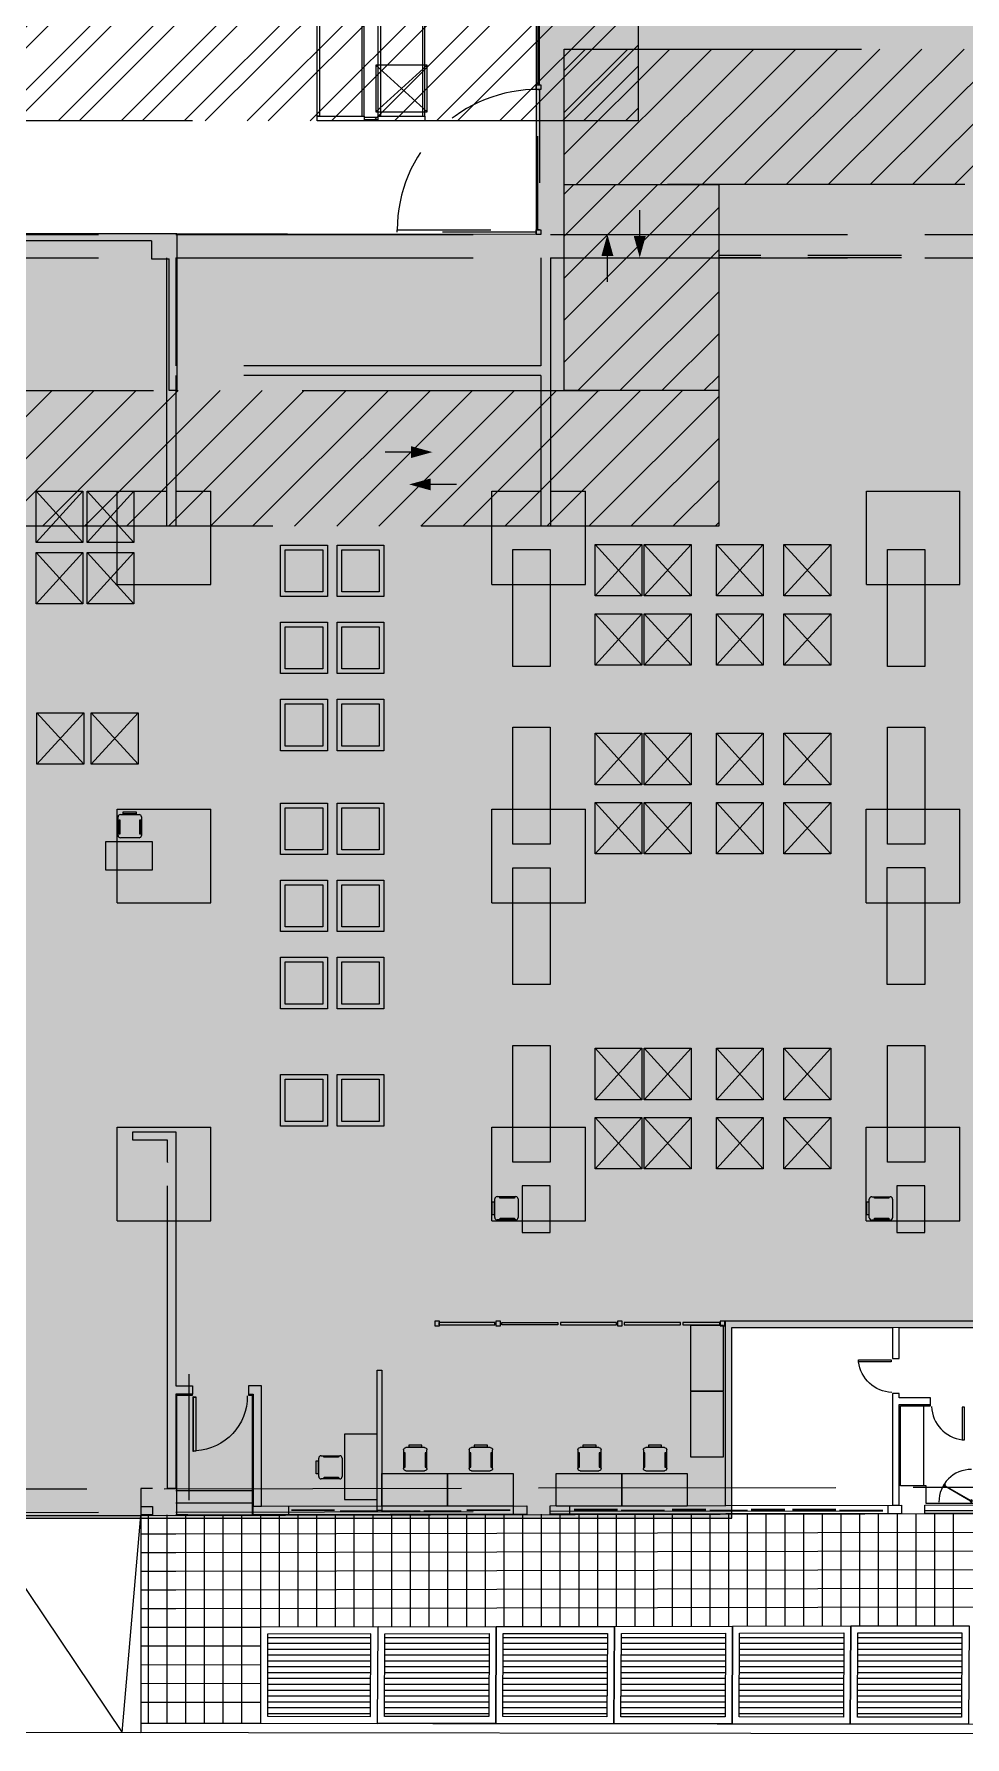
# Model space of a CAD drawing. Header units: millimetres. Extents: x 27 to 171, y 81 to 155.
# Drawn here: x 80.6 to 100.48, y 81.08 to 117.49 of the extents above; entities that cross this region are included whole.
import ezdxf

# ---------------------------------------------------------------- set-up
doc = ezdxf.new("R2010")
doc.units = ezdxf.units.MM
doc.linetypes.add('HIDDEN', pattern=[9.525, 6.35, -3.175])
doc.linetypes.add('IRI-OCASA-Layout R 9$0$HIDDEN', pattern=[0.375, 0.25, -0.125])
for name, color, linetype in [('IRI-OCASA-Layout R 9$0$OCA_Durlock', 252, 'Continuous'), ('IRI-OCASA-Layout R 9$0$OCA_EST-BASTIDOR', 252, 'Continuous'), ('IRI-OCASA-Layout R 9$0$OCA_EST-LARGUERO', 252, 'Continuous'), ('IRI-OCASA-Layout R 9$0$OCA_EST-UB', 252, 'Continuous'), ('IRI-OCASA-Layout R 9$0$OCA_Mobiliario', 252, 'Continuous'), ('IRI-OCASA-Layout R 9$0$OCA_Racks', 252, 'Continuous'), ('IRI-OCASA-Layout R 9$0$OCA_Rejas', 252, 'IRI-OCASA-Layout R 9$0$HIDDEN')]:
    doc.layers.add(name, color=color, linetype=linetype)
for name, color, linetype, lineweight in [('IRI-OCASA-Layout R 9$0$REVOQUES', 252, 'Continuous', 9), ('OCASA_TODAS_r08$0$CARP-BARRIDO', 252, 'Continuous', 15), ('OCASA_TODAS_r08$0$CARP-HOJA', 252, 'Continuous', 20), ('OCASA_TODAS_r08$0$CARPINTERIA', 252, 'Continuous', 15), ('OCASA_TODAS_r08$0$CGC VIGAS', 252, 'HIDDEN', 15), ('OCASA_TODAS_r08$0$Estructura', 252, 'Continuous', 20), ('OCASA_TODAS_r08$0$MURO BLOQUE CEMENTO 18', 252, 'Continuous', 20), ('OCASA_TODAS_r08$0$MURO CEMENTO DE 12', 252, 'Continuous', 20), ('OCASA_TODAS_r08$0$REVESTIMIENTOS', 252, 'Continuous', 20), ('OCASA_TODAS_r08$0$REVOQUES', 251, 'Continuous', 15), ('OCASA_TODAS_r08$0$VENTANAS', 251, 'Continuous', 15), ('OCASA_TODAS_r08$0$VEREDA', 251, 'Continuous', 15)]:
    doc.layers.add(name, color=color, linetype=linetype, lineweight=lineweight)
doc.layers.get('IRI-OCASA-Layout R 9$0$OCA_Racks').off()
doc.layers.get('OCASA_TODAS_r08$0$CARPINTERIA').off()
doc.layers.get('OCASA_TODAS_r08$0$Estructura').off()
doc.layers.get('OCASA_TODAS_r08$0$VENTANAS').off()

# ---------------------------------------------------------------- blocks, each defined once
blk = doc.blocks.new('OCASA_TODAS_r08$0$Estructura PB para Arquitectura')
at = {"layer": 'OCASA_TODAS_r08$0$CGC VIGAS', "lineweight": 9}
for p, q in [((1140.508264, 398.351474, -0.000029), (1148.008264, 398.351474, -0.000029)), ((1148.508264, 398.351474, -0.000029), (1156.008264, 398.351474, -0.000029)), ((1156.508264, 398.351474, -0.000029), (1164.008264, 398.351474, -0.000029)), ((1164.508264, 398.351474, -0.000029), (1172.008264, 398.351474, -0.000029)), ((1140.508264, 397.851474, -0.000029), (1148.008264, 397.851474, -0.000029)), ((1148.308264, 397.851474, -0.000029), (1148.308235, 392.863474, -0.000029)), ((1148.508264, 397.851474, -0.000029), (1148.508251, 395.537901, -0.000029)), ((1148.508264, 397.851474, -0.000029), (1156.008264, 397.851474, -0.000029)), ((1156.308264, 397.851474, -0.000029), (1156.308251, 395.537901, -0.000029)), ((1156.508264, 397.851474, -0.000029), (1156.508235, 392.863474, -0.000029)), ((1156.508264, 397.851474, -0.000029), (1164.008264, 397.851474, -0.000029)), ((1164.508264, 397.851474, -0.000029), (1172.008268, 397.851474, -0.000029)), ((1156.308251, 395.537901, -0.000029), (1148.508251, 395.537901, -0.000029)), ((1148.508249, 395.337901, -0.000029), (1148.508235, 392.863474, -0.000029)), ((1156.308249, 395.337901, -0.000029), (1148.508249, 395.337901, -0.000029)), ((1156.308249, 395.337901, -0.000029), (1156.308235, 392.863474, -0.000029)), ((1147.258231, 392.862974, -0.000029), (1148.308235, 392.862974, -0.000029)), ((1147.258231, 390.862974, -0.000029), (1147.258231, 392.862974, -0.000029)), ((1148.308235, 392.862474, -0.000029), (1148.308231, 392.112974, -0.000029)), ((1148.508235, 392.862474, -0.000029), (1148.508231, 392.112974, -0.000029)), ((1148.508235, 392.862974, -0.000029), (1149.258231, 392.862974, -0.000029)), ((1155.258231, 392.862974, -0.000029), (1156.308235, 392.862974, -0.000029)), ((1155.258231, 390.862974, -0.000029), (1155.258231, 392.862974, -0.000029)), ((1156.308235, 392.862474, -0.000029), (1156.308231, 392.112974, -0.000029)), ((1156.508235, 392.862474, -0.000029), (1156.508231, 392.112974, -0.000029)), ((1156.508235, 392.862974, -0.000029), (1157.258231, 392.862974, -0.000029)), ((1163.258231, 392.862974, -0.000029), (1165.258231, 392.862974, -0.000029)), ((1163.258231, 390.862974, -0.000029), (1163.258231, 392.862974, -0.000029)), ((1147.258194, 386.062974, -0.000029), (1149.258194, 386.062974, -0.000029)), ((1147.258194, 384.062974, -0.000029), (1147.258194, 386.062974, -0.000029)), ((1155.258194, 386.062974, -0.000029), (1157.258194, 386.062974, -0.000029)), ((1155.258194, 384.062974, -0.000029), (1155.258194, 386.062974, -0.000029)), ((1163.258194, 386.062974, -0.000029), (1165.258194, 386.062974, -0.000029)), ((1163.258194, 384.062974, -0.000029), (1163.258194, 386.062974, -0.000029)), ((1147.258158, 379.262974, -0.000029), (1149.258158, 379.262974, -0.000029)), ((1147.258158, 377.262974, -0.000029), (1147.258158, 379.262974, -0.000029)), ((1155.258158, 379.262974, -0.000029), (1157.258158, 379.262974, -0.000029)), ((1155.258158, 377.262974, -0.000029), (1155.258158, 379.262974, -0.000029)), ((1163.258158, 379.262974, -0.000029), (1165.258158, 379.262974, -0.000029)), ((1163.258158, 377.262974, -0.000029), (1163.258158, 379.262974, -0.000029)), ((1140.258832, 371.519736, -0.000029), (1148.008332, 371.534622, -0.000029)), ((1148.258092, 371.535101, -0.000029), (1156.008853, 371.54999, -0.000029)), ((1156.258613, 371.55047, -0.000029), (1164.009114, 371.565358, -0.000029)), ((1164.258913, 371.565837, -0.000029), (1172.008748, 371.580724, -0.000029)), ((1140.509072, 371.020215, -0.000029), (1148.258572, 371.035101, -0.000029)), ((1148.508332, 371.035581, -0.000029), (1156.259093, 371.05047, -0.000029)), ((1156.508853, 371.050949, -0.000029), (1164.259393, 371.065837, -0.000029)), ((1164.509114, 371.066317, -0.000029), (1172.258989, 371.081204, -0.000029))]:
    blk.add_line(p, q, dxfattribs=at)
for points in [[(1147.258231, 390.862974), (1149.258231, 390.862974), (1149.258231, 392.862974)], [(1155.258231, 390.862974), (1157.258231, 390.862974), (1157.258231, 392.862974)], [(1163.258231, 390.862974), (1165.258231, 390.862974), (1165.258231, 392.862974)], [(1147.258194, 384.062974), (1149.258194, 384.062974), (1149.258194, 386.062974)], [(1155.258194, 384.062974), (1157.258194, 384.062974), (1157.258194, 386.062974)], [(1163.258194, 384.062974), (1165.258194, 384.062974), (1165.258194, 386.062974)], [(1147.258158, 377.262974), (1149.258158, 377.262974), (1149.258158, 379.262974)], [(1155.258158, 377.262974), (1157.258158, 377.262974), (1157.258158, 379.262974)], [(1163.258158, 377.262974), (1165.258158, 377.262974), (1165.258158, 379.262974)]]:
    blk.add_lwpolyline(points, dxfattribs=at)
blk = doc.blocks.new('OCASA_TODAS_r08$0$V16 19_06_2014')
at = {"color": 4}
for points in [[(2797.489135, 1170.224643), (2797.489135, 1170.234643), (2797.554125, 1170.234643), (2797.554135, 1170.194643), (2797.489135, 1170.194643), (2797.489135, 1170.204643)], [(2804.289155, 1170.224643), (2804.289155, 1170.234643), (2804.224165, 1170.234643), (2804.224155, 1170.194643), (2804.289155, 1170.194643), (2804.289155, 1170.204643)]]:
    blk.add_lwpolyline(points, dxfattribs=at)
at = {"color": 251}
for points in [[(2797.554125, 1170.234643), (2804.224165, 1170.234643)], [(2797.554135, 1170.194643), (2804.224155, 1170.194643)]]:
    blk.add_lwpolyline(points, dxfattribs=at)
at = {"color": 4}
for points in [[(2797.594125, 1170.234643), (2797.554125, 1170.234643), (2797.554125, 1170.214643), (2797.594125, 1170.214643)], [(2798.556635, 1170.234643), (2798.516635, 1170.234643), (2798.516635, 1170.214643), (2798.556635, 1170.214643)], [(2798.596635, 1170.214643), (2798.556635, 1170.214643), (2798.556635, 1170.194643), (2798.596635, 1170.194643)], [(2799.564135, 1170.214643), (2799.524135, 1170.214643), (2799.524135, 1170.194643), (2799.564135, 1170.194643)], [(2799.684125, 1170.234643), (2799.644125, 1170.234643), (2799.644125, 1170.214643), (2799.684125, 1170.214643)], [(2800.447435, 1170.234643), (2800.407435, 1170.234643), (2800.407435, 1170.214643), (2800.447435, 1170.214643)], [(2800.487435, 1170.214643), (2800.447435, 1170.214643), (2800.447435, 1170.194643), (2800.487435, 1170.194643)], [(2801.334029, 1170.214643), (2801.294029, 1170.214643), (2801.294029, 1170.194643), (2801.334029, 1170.194643)], [(2801.374029, 1170.234643), (2801.334029, 1170.234643), (2801.334029, 1170.214643), (2801.374029, 1170.214643)], [(2802.134135, 1170.234643), (2802.094135, 1170.234643), (2802.094135, 1170.214643), (2802.134135, 1170.214643)], [(2802.254135, 1170.234643), (2802.214135, 1170.234643), (2802.214135, 1170.214643), (2802.254135, 1170.214643)], [(2803.221645, 1170.234643), (2803.181645, 1170.234643), (2803.181645, 1170.214643), (2803.221645, 1170.214643)], [(2803.261645, 1170.214643), (2803.221645, 1170.214643), (2803.221645, 1170.194643), (2803.261645, 1170.194643)], [(2804.224155, 1170.214643), (2804.184155, 1170.214643), (2804.184155, 1170.194643), (2804.224155, 1170.194643)]]:
    blk.add_lwpolyline(points, close=True, dxfattribs=at)
at = {"layer": 'OCASA_TODAS_r08$0$CARP-HOJA'}
for p, q in [((2797.594125, 1170.229643), (2798.516635, 1170.229643)), ((2797.594125, 1170.219643), (2798.516635, 1170.219643)), ((2798.596635, 1170.209643), (2799.524135, 1170.209643)), ((2798.596635, 1170.199643), (2799.524135, 1170.199643)), ((2799.684125, 1170.229643), (2800.407435, 1170.229643)), ((2799.684125, 1170.219643), (2800.407435, 1170.219643)), ((2800.487435, 1170.209643), (2801.294029, 1170.209643)), ((2800.487435, 1170.199643), (2801.294029, 1170.199643)), ((2801.374029, 1170.229643), (2802.094135, 1170.229643)), ((2801.374029, 1170.219643), (2802.094135, 1170.219643)), ((2802.254135, 1170.229643), (2803.181645, 1170.229643)), ((2802.254135, 1170.219643), (2803.181645, 1170.219643)), ((2803.261645, 1170.209643), (2804.184155, 1170.209643)), ((2803.261645, 1170.199643), (2804.184155, 1170.199643))]:
    blk.add_line(p, q, dxfattribs=at)
blk = doc.blocks.new('OCASA_TODAS_r08$0$V17 19_06_2014')
at = {"color": 4}
for points in [[(2804.771204, 1170.094485), (2804.771204, 1170.114485), (2804.746558, 1170.114485), (2804.746558, 1170.114485)], [(2805.773704, 1170.094485), (2805.773704, 1170.114485), (2805.813704, 1170.114485), (2805.813704, 1170.094485)], [(2805.813704, 1170.094485), (2805.813704, 1170.074485), (2805.773704, 1170.074485), (2805.773704, 1170.094485)], [(2808.519411, 1170.094485), (2808.519411, 1170.114485), (2808.479411, 1170.114485), (2808.479411, 1170.094485)], [(2808.479411, 1170.094485), (2808.479411, 1170.074485), (2808.519411, 1170.074485), (2808.519411, 1170.094485)], [(2809.521911, 1170.094485), (2809.521911, 1170.114485), (2809.546558, 1170.114485), (2809.546558, 1170.114485)]]:
    blk.add_lwpolyline(points, dxfattribs=at)
at = {"color": 251}
for points in [[(2804.771204, 1170.114485), (2809.521911, 1170.114485)], [(2804.771204, 1170.074485), (2809.521911, 1170.074485)]]:
    blk.add_lwpolyline(points, dxfattribs=at)
at = {"color": 4}
for points in [[(2804.811204, 1170.114485), (2804.771204, 1170.114485), (2804.771204, 1170.094485), (2804.811204, 1170.094485)], [(2805.733704, 1170.094485), (2805.773704, 1170.094485), (2805.773704, 1170.114485), (2805.733704, 1170.114485)], [(2805.813704, 1170.074485), (2805.853704, 1170.074485), (2805.853704, 1170.094485), (2805.813704, 1170.094485)], [(2807.558224, 1170.094485), (2807.598224, 1170.094485), (2807.598224, 1170.074485), (2807.558224, 1170.074485)], [(2808.439411, 1170.094485), (2808.479411, 1170.094485), (2808.479411, 1170.074485), (2808.439411, 1170.074485)], [(2808.519411, 1170.114485), (2808.559411, 1170.114485), (2808.559411, 1170.094485), (2808.519411, 1170.094485)], [(2809.481911, 1170.114485), (2809.521911, 1170.114485), (2809.521911, 1170.094485), (2809.481911, 1170.094485)]]:
    blk.add_lwpolyline(points, close=True, dxfattribs=at)
at = {"layer": 'OCASA_TODAS_r08$0$CARP-HOJA'}
for p, q in [((2804.811204, 1170.109485), (2805.733714, 1170.109485)), ((2804.811204, 1170.099485), (2805.733714, 1170.099485)), ((2805.853704, 1170.089485), (2806.654891, 1170.089485)), ((2805.853704, 1170.079485), (2806.654891, 1170.079485)), ((2806.734891, 1170.089485), (2807.558224, 1170.089485)), ((2806.734891, 1170.079485), (2807.558224, 1170.079485)), ((2807.638224, 1170.089485), (2808.439411, 1170.089485)), ((2807.638224, 1170.079485), (2808.439411, 1170.079485)), ((2808.559411, 1170.109485), (2809.481921, 1170.109485)), ((2808.559411, 1170.099485), (2809.481921, 1170.099485))]:
    blk.add_line(p, q, dxfattribs=at)
blk = doc.blocks.new('OCASA_TODAS_r08$0$SE 20')
at = {"layer": 'OCASA_TODAS_r08$0$CARP-BARRIDO', "lineweight": -3}
blk.add_arc((-32.41539, -19.636195), 1.16501, 179.476971, 266.48031, dxfattribs=at)
at = {"layer": 'OCASA_TODAS_r08$0$CARP-HOJA'}
for p, q in [((-32.486912, -20.799008), (-32.486912, -19.654008)), ((-32.486912, -19.654008), (-32.431912, -19.654008)), ((-32.485712, -19.812314), (-32.485712, -19.655208)), ((-32.485712, -19.655208), (-32.430712, -19.655208)), ((-32.431912, -19.654008), (-32.431912, -19.641508)), ((-32.430712, -19.641508), (-32.430712, -19.655208)), ((-32.428112, -19.797314), (-32.428112, -19.641508)), ((-32.426912, -20.811508), (-32.426912, -19.641508)), ((-32.485712, -20.797808), (-32.485712, -19.812314)), ((-32.428112, -20.811508), (-32.428112, -19.797314)), ((-32.431912, -20.799008), (-32.486912, -20.799008)), ((-32.430712, -20.797808), (-32.485712, -20.797808)), ((-32.431912, -20.799008), (-32.431912, -20.811508)), ((-32.430712, -20.797808), (-32.430712, -20.811508))]:
    blk.add_line(p, q, dxfattribs=at)
for centre, radius, start, end in [((-32.429412, -19.641508), 0.0025, 0, 180), ((-32.429412, -19.641508), 0.0013, 0, 180), ((-32.429412, -20.811508), 0.0025, 180, 0), ((-32.429412, -20.811508), 0.0013, 180, 0)]:
    blk.add_arc(centre, radius, start, end, dxfattribs=at)
blk = doc.blocks.new('OCASA_TODAS_r08$0$P10 70-035')
at = {"layer": 'OCASA_TODAS_r08$0$CARP-BARRIDO'}
blk.add_arc((0, 0.035), 0.7, 0, 90, dxfattribs=at)
at = {"layer": 'OCASA_TODAS_r08$0$CARP-HOJA'}
for p, q in [((0.344191, 0.604157), (0.029191, 0.058561)), ((0.35112, 0.600157), (0.03612, 0.054561))]:
    blk.add_line(p, q, dxfattribs=at)
for points in [[(0.35, 0.641218), (0.3325, 0.610907), (0.362811, 0.593407), (0.380311, 0.623718)], [(0.0175, 0.065311), (0, 0.035), (0.030311, 0.0175), (0.047811, 0.047811)]]:
    blk.add_lwpolyline(points, close=True, dxfattribs=at)
blk = doc.blocks.new('OCASA_TODAS_r08$0$P14 17')
at = {"layer": 'OCASA_TODAS_r08$0$CARP-BARRIDO'}
blk.add_arc((-19.113856, -23.463412, -0.000123), 0.74716, 182.383766, 263.015925, dxfattribs=at)
at = {"layer": 'OCASA_TODAS_r08$0$CARP-HOJA', "extrusion": (1.67932e-05, 6.2673e-05, 1), "elevation": -0.001803}
blk.add_lwpolyline([(-19.204706, -23.509385), (-19.204706, -24.205028), (-19.1602, -24.205028), (-19.1602, -23.509385)], close=True, dxfattribs=at)
blk = doc.blocks.new('OCASA_TODAS_r08$0$P14 14')
at = {"layer": 'OCASA_TODAS_r08$0$CARP-BARRIDO'}
blk.add_arc((-21.113856, -23.463412, -0.000123), 0.74716, 182.383766, 263.015925, dxfattribs=at)
at = {"layer": 'OCASA_TODAS_r08$0$CARP-HOJA', "extrusion": (1.67932e-05, 6.2673e-05, 1), "elevation": -0.001837}
blk.add_lwpolyline([(-21.204706, -23.509385), (-21.204706, -24.205028), (-21.1602, -24.205028), (-21.1602, -23.509385)], close=True, dxfattribs=at)
blk = doc.blocks.new('IRI-OCASA-Layout R 9$0$OCA_Est-Modulo')
at = {"layer": 'IRI-OCASA-Layout R 9$0$OCA_EST-BASTIDOR'}
for points in [[(-42.829308, -169.940653), (-42.829308, -170.040653), (-43.829308, -170.040653), (-43.829308, -169.940653)], [(-41.529308, -169.940653), (-41.529308, -170.040653), (-42.529308, -170.040653), (-42.529308, -169.940653)], [(-42.829308, -172.340653), (-42.829308, -172.440653), (-43.829308, -172.440653), (-43.829308, -172.340653)], [(-41.529308, -172.340653), (-41.529308, -172.440653), (-42.529308, -172.440653), (-42.529308, -172.340653)]]:
    blk.add_lwpolyline(points, close=True, dxfattribs=at)
at = {"layer": 'IRI-OCASA-Layout R 9$0$OCA_EST-LARGUERO'}
for points in [[(-43.779308, -170.040653), (-43.779308, -172.340653), (-43.829308, -172.340653), (-43.829308, -170.040653)], [(-42.879308, -170.040653), (-42.879308, -172.340653), (-42.829308, -172.340653), (-42.829308, -170.040653)], [(-42.479308, -170.040653), (-42.479308, -172.340653), (-42.529308, -172.340653), (-42.529308, -170.040653)], [(-41.579308, -170.040653), (-41.579308, -172.340653), (-41.529308, -172.340653), (-41.529308, -170.040653)]]:
    blk.add_lwpolyline(points, close=True, dxfattribs=at)
at = {"layer": 'IRI-OCASA-Layout R 9$0$OCA_EST-UB'}
for points in [[(-42.529308, -170.010653), (-42.529308, -169.970653), (-42.829308, -169.970653), (-42.829308, -170.010653)], [(-42.529308, -172.410653), (-42.529308, -172.370653), (-42.829308, -172.370653), (-42.829308, -172.410653)]]:
    blk.add_lwpolyline(points, close=True, dxfattribs=at)
blk = doc.blocks.new('IRI-OCASA-Layout R 9$0$OCA_SILLA')
at = {"linetype": 'Continuous'}
for p, q in [((0.0549, 0.05), (0.0549, 0.4483)), ((0.1049, 0.4983), (0.5023, 0.4983)), ((0.5523, 0.4483), (0.5523, 0.05)), ((0.5023, 0), (0.1049, 0))]:
    blk.add_line(p, q, dxfattribs=at)
for points in [[(0, 0.1087), (0, 0.3889), (0.0427, 0.3889), (0.0427, 0.1087)], [(0.1654, 0.4663), (0.1654, 0.4876), (0.4749, 0.4876), (0.4749, 0.4663)], [(0.1681, 0.0207), (0.1681, 0.0394), (0.4749, 0.0394), (0.4749, 0.0207)]]:
    blk.add_lwpolyline(points, close=True, dxfattribs=at)
for centre, start, end in [((0.1049, 0.4483), 90, 180), ((0.5023, 0.4483), 0, 90), ((0.1049, 0.05), 180, 270), ((0.5023, 0.05), 270, 0)]:
    blk.add_arc(centre, 0.05, start, end, dxfattribs=at)
blk = doc.blocks.new('IRI-OCASA-Layout R 9$0$OCA_ESCRITORIO')
blk.add_lwpolyline([(0, 1.406141), (0, 0.706141), (1.4, 0.706141), (1.4, 1.406141)], close=True)
at = {"rotation": 90}
blk.add_blockref('IRI-OCASA-Layout R 9$0$OCA_SILLA', (0.961163, 0.100303), dxfattribs=at)
blk = doc.blocks.new('IRI-OCASA-Layout R 9$0$OCA_mesa de trabajo')
at = {"color": 253}
blk.add_lwpolyline([(0, 2.5), (0.8, 2.5), (0.8, 0), (0, 0)], close=True, dxfattribs=at)
blk = doc.blocks.new('IRI-OCASA-Layout R 9$0$OCA_PALLET')
for p, q in [((414.447193, 97.067423), (415.447193, 95.967423)), ((415.447193, 97.067423), (414.447193, 95.967423))]:
    blk.add_line(p, q)
blk.add_lwpolyline([(414.447193, 97.067423), (415.447193, 97.067423), (415.447193, 95.967423), (414.447193, 95.967423)], close=True)
blk = doc.blocks.new('IRI-OCASA-Layout R 9$0$OCA_mesa 1x0.60')
at = {"color": 253}
blk.add_lwpolyline([(0, 1), (-0.6, 1), (-0.6, 0), (0, 0)], close=True, dxfattribs=at)
blk.add_blockref('IRI-OCASA-Layout R 9$0$OCA_SILLA', (-1.240741, 0.266987), dxfattribs=at)

msp = doc.modelspace()

# ---------------------------------------------------------------- hatches: boundary and pattern name
at = {"linetype": 'HIDDEN'}
h = msp.add_hatch(dxfattribs=at)
h.set_pattern_fill('ANSI32', color=251, scale=0.1)
h.set_pattern_definition([(45, (42.3748, 6.8549), (-0.673519, 0.673519), []), (45, (42.8238, 6.8549), (-0.673519, 0.673519), [])])
h.paths.add_polyline_path([(69.21, 151.451), (93.144, 151.451), (93.144, 118.085), (69.21, 118.085)])
h.paths.add_polyline_path([(43.944, 118.085), (93.502, 118.085), (93.502, 115.635), (43.944, 115.635)])
at = {"true_color": 0xff38ff}
h = msp.add_hatch(color=6, dxfattribs=at)
h.dxf.hatch_style = 1
h.paths.add_polyline_path([(46.295, 110.374), (46.295, 105.651), (43.744, 105.651), (43.644, 105.651), (43.733, 91.445), (44.887, 91.445), (44.887, 91.445), (44.898, 85.754), (95.501, 85.754), (95.501, 89.832), (102.71, 89.844), (102.71, 109.013), (147.022, 109.013), (147.022, 117.935), (91.324, 117.935), (91.324, 113.202), (75.374, 113.225), (75.374, 110.006), (67.244, 110.006), (67.244, 113.205), (61.671, 113.205), (61.671, 111.453), (59.644, 111.453), (59.644, 110.374)])
at = {"linetype": 'HIDDEN'}
h = msp.add_hatch(dxfattribs=at)
h.set_pattern_fill('LINE', color=251, scale=0.2, angle=45)
h.set_pattern_definition([(45, (83.4085, -9.4437), (-0.4490128, 0.4490128), [])])
h.paths.add_polyline_path([(91.921, 117.168), (138.576, 117.168), (138.576, 114.268), (91.921, 114.268)])
h = msp.add_hatch(dxfattribs=at)
h.set_pattern_fill('LINE', color=251, scale=0.2, angle=45)
h.set_pattern_definition([(45, (42.3748, -227.33944), (-0.4490128, 0.4490128), [])])
h.paths.add_polyline_path([(91.921, 114.268), (95.224, 114.268), (95.224, 109.866), (91.921, 109.866)])
h = msp.add_hatch(dxfattribs=at)
h.set_pattern_fill('LINE', color=251, scale=0.2, angle=45)
h.set_pattern_definition([(45, (42.3748, -16.7455), (-0.4490128, 0.4490128), [])])
h.paths.add_polyline_path([(48.224, 109.866), (95.224, 109.866), (95.224, 106.966), (48.224, 106.966)])
at = {"layer": 'OCASA_TODAS_r08$0$VEREDA'}
h = msp.add_hatch(dxfattribs=at)
h.set_pattern_fill('LINE', color=256)
h.set_pattern_definition([(0, (13.95129, 58.08296), (0, 0.125), [])])
h.paths.add_polyline_path([(85.58, 81.524), (87.783, 81.52), (87.792, 83.284), (85.58, 83.28)])
h.paths.add_polyline_path([(88.083, 81.52), (88.092, 83.285), (90.317, 83.289), (90.308, 81.517)])
h.paths.add_polyline_path([(90.608, 81.516), (90.617, 83.29), (92.842, 83.294), (92.833, 81.513)])
h.paths.add_polyline_path([(93.133, 81.513), (93.142, 83.295), (95.367, 83.299), (95.358, 81.51)])
h.paths.add_polyline_path([(95.658, 81.509), (95.667, 83.3), (97.892, 83.304), (97.883, 81.506)])
h.paths.add_polyline_path([(98.183, 81.505), (98.192, 83.305), (100.417, 83.309), (100.408, 81.502)])
h.paths.add_polyline_path([(100.708, 81.502), (100.717, 83.31), (102.942, 83.314), (102.933, 81.499)])
h.paths.add_polyline_path([(103.233, 81.498), (103.242, 83.315), (105.467, 83.319), (105.458, 81.495)])
h.paths.add_polyline_path([(105.758, 81.495), (105.767, 83.32), (107.992, 83.325), (107.983, 81.491)])
h.paths.add_polyline_path([(108.283, 81.491), (108.292, 83.326), (110.517, 83.333), (110.508, 81.488)])
h.paths.add_polyline_path([(110.808, 81.487), (110.818, 83.334), (113.043, 83.342), (113.033, 81.484)])
h.paths.add_polyline_path([(113.333, 81.484), (113.343, 83.343), (115.566, 83.35), (115.566, 81.486)])

# ---------------------------------------------------------------- linework, layer by layer
for p, q in [((83.909, 86.139, 0), (83.909, 88.835, 0)), ((83.978, 88.387), (83.878, 88.387)), ((83.878, 85.827), (83.644, 85.827))]:
    msp.add_line(p, q)
at = {"color": 251, "linetype": 'HIDDEN', "elevation": 0}
for points in [[(43.944, 118.085), (93.502, 118.085), (93.502, 115.635), (43.944, 115.635)], [(91.921, 117.168), (138.576, 117.168), (138.576, 114.268), (91.921, 114.268)], [(91.921, 114.268), (95.224, 114.268), (95.224, 109.866), (91.921, 109.866)], [(48.224, 109.866), (95.224, 109.866), (95.224, 106.966), (48.224, 106.966)]]:
    msp.add_lwpolyline(points, close=True, dxfattribs=at)
at = {"color": 251, "linetype": 'HIDDEN', "const_width": 0.03, "elevation": 0}
for points in [[(93.534, 113.169), (93.534, 113.724)], [(92.843, 112.189), (92.843, 112.745)], [(88.09, 108.55), (88.646, 108.55)], [(89.07, 107.859), (89.625, 107.859)]]:
    msp.add_lwpolyline(points, dxfattribs=at)
at = {"color": 251, "linetype": 'HIDDEN', "elevation": 0}
for points in [[(92.843, 113.205, 0, 0.25, 0), (92.843, 112.755, 0.25, 0.25, 0), (92.843, 112.745, 0.1, 0.1, 0), (92.843, 112.745, 0.1, 0.1, 0)], [(93.534, 112.708, 0, 0.25, 0), (93.534, 113.159, 0.25, 0.25, 0), (93.534, 113.169, 0.1, 0.1, 0), (93.534, 113.169, 0.1, 0.1, 0)], [(89.106, 108.55, 0, 0.25, 0), (88.656, 108.55, 0.25, 0.25, 0), (88.646, 108.55, 0.1, 0.1, 0), (88.646, 108.55, 0.1, 0.1, 0)], [(88.609, 107.859, 0, 0.25, 0), (89.06, 107.859, 0.25, 0.25, 0), (89.07, 107.859, 0.1, 0.1, 0), (89.07, 107.859, 0.1, 0.1, 0)]]:
    msp.add_lwpolyline(points, format="xyseb", dxfattribs=at)
at = {"layer": 'Defpoints', "color": 6}
msp.add_lwpolyline([(44.898, 85.754), (95.501, 85.754), (95.501, 89.832), (102.71, 89.844), (102.71, 109.013), (147.022, 109.013), (147.022, 117.935), (91.324, 117.935), (91.324, 113.202), (75.374, 113.225)], dxfattribs=at)
at = {"layer": 'IRI-OCASA-Layout R 9$0$OCA_Durlock', "color": 50, "elevation": 0.008}
msp.add_lwpolyline([(88.028, 85.922), (87.928, 85.922), (87.928, 88.922), (88.028, 88.922)], close=True, dxfattribs=at)
at = {"layer": 'IRI-OCASA-Layout R 9$0$OCA_Mobiliario'}
for p, q in [((80.64, 107.716, 0), (81.64, 106.616, 0)), ((81.64, 107.716, 0), (80.64, 106.616, 0)), ((81.727, 107.716, 0), (82.727, 106.616, 0)), ((82.727, 107.716, 0), (81.727, 106.616, 0)), ((80.64, 106.406, 0), (81.64, 105.306, 0)), ((81.64, 106.406, 0), (80.64, 105.306, 0)), ((81.727, 106.406, 0), (82.727, 105.306, 0)), ((82.727, 106.406, 0), (81.727, 105.306, 0)), ((92.579, 106.574, 0), (93.579, 105.474, 0)), ((93.579, 106.574, 0), (92.579, 105.474, 0)), ((93.629, 106.574, 0), (94.629, 105.474, 0)), ((94.629, 106.574, 0), (93.629, 105.474, 0)), ((95.173, 106.574, 0), (96.173, 105.474, 0)), ((96.173, 106.574, 0), (95.173, 105.474, 0)), ((96.614, 106.574, 0), (97.614, 105.474, 0)), ((97.614, 106.574, 0), (96.614, 105.474, 0)), ((92.579, 105.093, 0), (93.579, 103.993, 0)), ((93.579, 105.093, 0), (92.579, 103.993, 0)), ((93.629, 105.093, 0), (94.629, 103.993, 0)), ((94.629, 105.093, 0), (93.629, 103.993, 0)), ((95.173, 105.093, 0), (96.173, 103.993, 0)), ((96.173, 105.093, 0), (95.173, 103.993, 0)), ((96.614, 105.093, 0), (97.614, 103.993, 0)), ((97.614, 105.093, 0), (96.614, 103.993, 0)), ((80.658, 102.977, 0), (81.658, 101.877, 0)), ((81.658, 102.977, 0), (80.658, 101.877, 0)), ((81.818, 102.977, 0), (82.818, 101.877, 0)), ((82.818, 102.977, 0), (81.818, 101.877, 0)), ((92.579, 102.538, 0), (93.579, 101.438, 0)), ((93.579, 102.538, 0), (92.579, 101.438, 0)), ((93.629, 102.538, 0), (94.629, 101.438, 0)), ((94.629, 102.538, 0), (93.629, 101.438, 0)), ((95.173, 102.538, 0), (96.173, 101.438, 0)), ((96.173, 102.538, 0), (95.173, 101.438, 0)), ((96.614, 102.538, 0), (97.614, 101.438, 0)), ((97.614, 102.538, 0), (96.614, 101.438, 0)), ((92.579, 101.058, 0), (93.579, 99.958, 0)), ((93.579, 101.058, 0), (92.579, 99.958, 0)), ((93.629, 101.058, 0), (94.629, 99.958, 0)), ((94.629, 101.058, 0), (93.629, 99.958, 0)), ((95.173, 101.058, 0), (96.173, 99.958, 0)), ((96.173, 101.058, 0), (95.173, 99.958, 0)), ((96.614, 101.058, 0), (97.614, 99.958, 0)), ((97.614, 101.058, 0), (96.614, 99.958, 0)), ((92.579, 95.803, 0), (93.579, 94.703, 0)), ((93.579, 95.803, 0), (92.579, 94.703, 0)), ((93.629, 95.803, 0), (94.629, 94.703, 0)), ((94.629, 95.803, 0), (93.629, 94.703, 0)), ((95.173, 95.803, 0), (96.173, 94.703, 0)), ((96.173, 95.803, 0), (95.173, 94.703, 0)), ((96.614, 95.803, 0), (97.614, 94.703, 0)), ((97.614, 95.803, 0), (96.614, 94.703, 0)), ((92.579, 94.323, 0), (93.579, 93.223, 0)), ((93.579, 94.323, 0), (92.579, 93.223, 0)), ((93.629, 94.323, 0), (94.629, 93.223, 0)), ((94.629, 94.323, 0), (93.629, 93.223, 0)), ((95.173, 94.323, 0), (96.173, 93.223, 0)), ((96.173, 94.323, 0), (95.173, 93.223, 0)), ((96.614, 94.323, 0), (97.614, 93.223, 0)), ((97.614, 94.323, 0), (96.614, 93.223, 0))]:
    msp.add_line(p, q, dxfattribs=at)
at = {"layer": 'IRI-OCASA-Layout R 9$0$OCA_Mobiliario', "elevation": 0}
for points in [[(80.64, 107.716), (81.64, 107.716), (81.64, 106.616), (80.64, 106.616)], [(81.727, 107.716), (82.727, 107.716), (82.727, 106.616), (81.727, 106.616)], [(80.64, 106.406), (81.64, 106.406), (81.64, 105.306), (80.64, 105.306)], [(81.727, 106.406), (82.727, 106.406), (82.727, 105.306), (81.727, 105.306)], [(85.862, 106.561), (86.862, 106.561), (86.862, 105.461), (85.862, 105.461)], [(85.962, 106.461), (86.762, 106.461), (86.762, 105.561), (85.962, 105.561)], [(87.068, 106.561), (88.068, 106.561), (88.068, 105.461), (87.068, 105.461)], [(87.168, 106.461), (87.968, 106.461), (87.968, 105.561), (87.168, 105.561)], [(92.579, 106.574), (93.579, 106.574), (93.579, 105.474), (92.579, 105.474)], [(93.629, 106.574), (94.629, 106.574), (94.629, 105.474), (93.629, 105.474)], [(95.173, 106.574), (96.173, 106.574), (96.173, 105.474), (95.173, 105.474)], [(96.614, 106.574), (97.614, 106.574), (97.614, 105.474), (96.614, 105.474)], [(85.862, 104.914), (86.862, 104.914), (86.862, 103.814), (85.862, 103.814)], [(87.068, 104.914), (88.068, 104.914), (88.068, 103.814), (87.068, 103.814)], [(92.579, 105.093), (93.579, 105.093), (93.579, 103.993), (92.579, 103.993)], [(93.629, 105.093), (94.629, 105.093), (94.629, 103.993), (93.629, 103.993)], [(95.173, 105.093), (96.173, 105.093), (96.173, 103.993), (95.173, 103.993)], [(96.614, 105.093), (97.614, 105.093), (97.614, 103.993), (96.614, 103.993)], [(85.962, 104.814), (86.762, 104.814), (86.762, 103.914), (85.962, 103.914)], [(87.168, 104.814), (87.968, 104.814), (87.968, 103.914), (87.168, 103.914)], [(85.862, 103.266), (86.862, 103.266), (86.862, 102.166), (85.862, 102.166)], [(85.962, 103.166), (86.762, 103.166), (86.762, 102.266), (85.962, 102.266)], [(87.068, 103.266), (88.068, 103.266), (88.068, 102.166), (87.068, 102.166)], [(87.168, 103.166), (87.968, 103.166), (87.968, 102.266), (87.168, 102.266)], [(80.658, 102.977), (81.658, 102.977), (81.658, 101.877), (80.658, 101.877)], [(81.818, 102.977), (82.818, 102.977), (82.818, 101.877), (81.818, 101.877)], [(92.579, 102.538), (93.579, 102.538), (93.579, 101.438), (92.579, 101.438)], [(93.629, 102.538), (94.629, 102.538), (94.629, 101.438), (93.629, 101.438)], [(95.173, 102.538), (96.173, 102.538), (96.173, 101.438), (95.173, 101.438)], [(96.614, 102.538), (97.614, 102.538), (97.614, 101.438), (96.614, 101.438)], [(85.862, 101.045), (86.862, 101.045), (86.862, 99.945), (85.862, 99.945)], [(85.962, 100.945), (86.762, 100.945), (86.762, 100.045), (85.962, 100.045)], [(87.068, 101.045), (88.068, 101.045), (88.068, 99.945), (87.068, 99.945)], [(87.168, 100.945), (87.968, 100.945), (87.968, 100.045), (87.168, 100.045)], [(92.579, 101.058), (93.579, 101.058), (93.579, 99.958), (92.579, 99.958)], [(93.629, 101.058), (94.629, 101.058), (94.629, 99.958), (93.629, 99.958)], [(95.173, 101.058), (96.173, 101.058), (96.173, 99.958), (95.173, 99.958)], [(96.614, 101.058), (97.614, 101.058), (97.614, 99.958), (96.614, 99.958)], [(85.862, 99.397), (86.862, 99.397), (86.862, 98.297), (85.862, 98.297)], [(87.068, 99.397), (88.068, 99.397), (88.068, 98.297), (87.068, 98.297)], [(85.962, 99.297), (86.762, 99.297), (86.762, 98.397), (85.962, 98.397)], [(87.168, 99.297), (87.968, 99.297), (87.968, 98.397), (87.168, 98.397)], [(85.862, 97.75), (86.862, 97.75), (86.862, 96.65), (85.862, 96.65)], [(85.962, 97.65), (86.762, 97.65), (86.762, 96.75), (85.962, 96.75)], [(87.068, 97.75), (88.068, 97.75), (88.068, 96.65), (87.068, 96.65)], [(87.168, 97.65), (87.968, 97.65), (87.968, 96.75), (87.168, 96.75)], [(92.579, 95.803), (93.579, 95.803), (93.579, 94.703), (92.579, 94.703)], [(93.629, 95.803), (94.629, 95.803), (94.629, 94.703), (93.629, 94.703)], [(95.173, 95.803), (96.173, 95.803), (96.173, 94.703), (95.173, 94.703)], [(96.614, 95.803), (97.614, 95.803), (97.614, 94.703), (96.614, 94.703)], [(85.862, 95.241), (86.862, 95.241), (86.862, 94.141), (85.862, 94.141)], [(85.962, 95.141), (86.762, 95.141), (86.762, 94.241), (85.962, 94.241)], [(87.068, 95.241), (88.068, 95.241), (88.068, 94.141), (87.068, 94.141)], [(87.168, 95.141), (87.968, 95.141), (87.968, 94.241), (87.168, 94.241)], [(92.579, 94.323), (93.579, 94.323), (93.579, 93.223), (92.579, 93.223)], [(93.629, 94.323), (94.629, 94.323), (94.629, 93.223), (93.629, 93.223)], [(95.173, 94.323), (96.173, 94.323), (96.173, 93.223), (95.173, 93.223)], [(96.614, 94.323), (97.614, 94.323), (97.614, 93.223), (96.614, 93.223)]]:
    msp.add_lwpolyline(points, close=True, dxfattribs=at)
at = {"layer": 'IRI-OCASA-Layout R 9$0$OCA_Mobiliario'}
for points in [[(94.62, 88.478), (95.32, 88.478), (95.32, 89.878), (94.62, 89.878)], [(94.62, 87.069), (95.32, 87.069), (95.32, 88.469), (94.62, 88.469)]]:
    msp.add_lwpolyline(points, close=True, dxfattribs=at)
at = {"layer": 'IRI-OCASA-Layout R 9$0$OCA_Rejas', "ltscale": 8}
msp.add_line((95.224, 112.755, 0), (95.224, 112.705, 0), dxfattribs=at)
at = {"layer": 'IRI-OCASA-Layout R 9$0$OCA_Rejas', "ltscale": 8, "elevation": 0}
for points in [[(91.394, 117.84), (91.354, 117.84), (91.354, 116.405), (91.394, 116.405)], [(91.394, 113.305), (91.354, 113.305), (91.354, 116.305), (91.394, 116.305)], [(91.324, 113.255), (88.354, 113.255), (88.354, 113.305), (91.324, 113.305)]]:
    msp.add_lwpolyline(points, close=True, dxfattribs=at)
at = {"layer": 'IRI-OCASA-Layout R 9$0$OCA_Rejas', "elevation": 0}
for points in [[(91.424, 116.305), (91.324, 116.305), (91.324, 116.405), (91.424, 116.405)], [(91.424, 113.205), (91.324, 113.205), (91.324, 113.305), (91.424, 113.305)]]:
    msp.add_lwpolyline(points, close=True, dxfattribs=at)
at = {"layer": 'IRI-OCASA-Layout R 9$0$OCA_Rejas', "ltscale": 8, "elevation": 0}
for points in [[(99.124, 112.755), (95.224, 112.755)], [(99.124, 112.705), (95.224, 112.705)]]:
    msp.add_lwpolyline(points, dxfattribs=at)
at = {"layer": 'IRI-OCASA-Layout R 9$0$OCA_Rejas'}
for points in [[(89.159, 89.867), (89.259, 89.867), (89.259, 89.967), (89.159, 89.967)], [(90.461, 89.867), (90.561, 89.867), (90.561, 89.967), (90.461, 89.967)], [(93.061, 89.867), (93.161, 89.867), (93.161, 89.967), (93.061, 89.967)], [(95.253, 89.867), (95.353, 89.867), (95.353, 89.967), (95.253, 89.967)]]:
    msp.add_lwpolyline(points, close=True, dxfattribs=at)
at = {"layer": 'IRI-OCASA-Layout R 9$0$OCA_Rejas', "ltscale": 8}
for points in [[(89.24, 89.892), (90.44, 89.892), (90.44, 89.942), (89.24, 89.942)], [(91.786, 89.892), (90.586, 89.892), (90.586, 89.942), (91.786, 89.942)], [(91.84, 89.892), (93.04, 89.892), (93.04, 89.942), (91.84, 89.942)], [(93.203, 89.892), (94.403, 89.892), (94.403, 89.942), (93.203, 89.942)], [(94.458, 89.892), (95.244, 89.892), (95.244, 89.942), (94.458, 89.942)]]:
    msp.add_lwpolyline(points, close=True, dxfattribs=at)
msp.add_arc((91.354, 113.305, 0), 3, 89.246, 180, dxfattribs=at)
at = {"layer": 'IRI-OCASA-Layout R 9$0$REVOQUES'}
for p, q in [((70.444, 113.225), (83.644, 113.225)), ((83.644, 113.225), (83.644, 109.866)), ((83.484, 109.866), (83.484, 112.685)), ((83.644, 109.866), (83.484, 109.866))]:
    msp.add_line(p, q, dxfattribs=at)
msp.add_lwpolyline([(83.104, 113.065), (75.644, 113.065)], dxfattribs=at)
at = {"layer": 'IRI-OCASA-Layout R 9$0$REVOQUES', "elevation": 0}
msp.add_lwpolyline([(83.104, 113.065), (83.104, 112.685), (83.484, 112.685)], dxfattribs=at)
at = {"layer": 'OCASA_TODAS_r08$0$MURO BLOQUE CEMENTO 18'}
for p, q in [((82.875, 86.007, 0), (82.875, 85.827, 0)), ((86.03, 86.012), (86.03, 85.832)), ((90.83, 86.022), (90.83, 85.842)), ((92.03, 86.022), (92.03, 85.842)), ((98.83, 86.037), (98.83, 85.857))]:
    msp.add_line(p, q, dxfattribs=at)
for points in [[(83.444, 93.366), (83.444, 93.84), (82.707, 93.84), (82.707, 94.02), (83.624, 94.02), (83.624, 88.587), (83.978, 88.587), (83.978, 88.407), (83.624, 88.407)], [(83.444, 93.366), (83.444, 93.365)], [(83.624, 88.407), (83.624, 86.389), (83.444, 86.389), (83.444, 92.866)], [(85.174, 88.407), (85.274, 88.407), (85.274, 86.011), (85.454, 86.011), (85.454, 88.407), (85.454, 88.587), (85.174, 88.587), (85.174, 88.407)], [(82.875, 86.007), (83.124, 86.007), (83.124, 85.827), (82.875, 85.827)], [(85.274, 85.828), (85.274, 86.011), (91.124, 86.023), (91.124, 85.843), (85.274, 85.828)], [(91.624, 85.843), (91.624, 86.023), (99.125, 86.038), (99.125, 85.858), (91.624, 85.843)], [(99.625, 85.858), (99.625, 86.038), (107.124, 86.053), (107.124, 85.873), (99.625, 85.858)]]:
    msp.add_lwpolyline(points, dxfattribs=at)
at = {"layer": 'OCASA_TODAS_r08$0$MURO CEMENTO DE 12'}
for p, q in [((98.935, 88.424, 0), (98.936, 86.038, 0)), ((99.075, 88.424, 0), (98.935, 88.424, 0)), ((99.075, 88.33, 0), (99.075, 88.424, 0)), ((99.745, 88.33, 0), (99.075, 88.33, 0)), ((99.076, 86.038, 0), (99.075, 88.19, 0)), ((99.075, 88.19, 0), (99.745, 88.19, 0)), ((99.745, 88.19, 0), (99.745, 88.33, 0)), ((98.936, 86.038, 0), (99.076, 86.038, 0))]:
    msp.add_line(p, q, dxfattribs=at)
msp.add_lwpolyline([(95.501, 86.031), (95.501, 89.832), (98.935, 89.832), (98.935, 89.171), (99.075, 89.171), (99.075, 89.832), (100.994, 89.832), (100.994, 89.972), (95.361, 89.972), (95.361, 86.03)], dxfattribs=at)
at = {"layer": 'OCASA_TODAS_r08$0$REVESTIMIENTOS'}
for p, q in [((99.105, 86.449), (99.105, 88.161, 0)), ((99.105, 88.161, 0), (99.745, 88.161, 0)), ((99.605, 86.449), (99.605, 88.161, 0)), ((99.745, 88.161, 0), (99.745, 88.33, 0)), ((99.655, 86.449), (99.105, 86.449)), ((99.655, 86.068), (99.655, 86.449)), ((101.888, 86.068), (99.655, 86.068))]:
    msp.add_line(p, q, dxfattribs=at)
at = {"layer": 'OCASA_TODAS_r08$0$REVOQUES'}
for points in [[(83.624, 85.836), (83.644, 85.836), (83.644, 88.387), (83.978, 88.387), (83.978, 88.407)], [(85.174, 88.407), (85.174, 88.387), (85.254, 88.387), (85.254, 85.838), (85.274, 85.838)]]:
    msp.add_lwpolyline(points, dxfattribs=at)
at = {"layer": 'OCASA_TODAS_r08$0$REVOQUES', "elevation": 0}
msp.add_lwpolyline([(83.124, 86.389), (82.875, 86.389), (82.875, 86.007)], dxfattribs=at)
at = {"layer": 'OCASA_TODAS_r08$0$VEREDA'}
for p, q in [((83.624, 86.347), (85.274, 86.348)), ((83.624, 86.087), (85.274, 86.088)), ((75.875, 85.813, 0), (82.875, 85.813, 0)), ((79.375, 85.796, 0), (82.475, 81.178, -0.024)), ((82.475, 81.178, -0.024), (82.875, 85.813, 0)), ((82.875, 85.813, 0), (82.875, 81.177, -0.025)), ((83.03, 85.826, 0), (83.03, 81.377, 0)), ((83.43, 85.826, 0), (83.43, 81.377, 0)), ((83.624, 85.827), (85.274, 85.828)), ((83.83, 85.826, 0), (83.83, 81.377, 0)), ((84.23, 85.827, 0), (84.23, 81.377, 0)), ((84.63, 85.828, 0), (84.63, 81.377, 0)), ((85.03, 85.829, 0), (85.03, 81.377, 0)), ((85.43, 85.829, 0), (85.43, 81.374, 0)), ((85.83, 85.83, 0), (85.83, 83.43, 0)), ((86.23, 85.831, 0), (86.23, 83.431, 0)), ((86.63, 85.832, 0), (86.63, 83.432, 0)), ((87.03, 85.833, 0), (87.03, 83.433, 0)), ((87.43, 85.833, 0), (87.43, 83.433, 0)), ((87.83, 85.834, 0), (87.83, 83.434, 0)), ((88.23, 85.835, 0), (88.23, 83.435, 0)), ((88.63, 85.836, 0), (88.63, 83.436, 0)), ((89.03, 85.837, 0), (89.03, 83.437, 0)), ((89.43, 85.837, 0), (89.43, 83.437, 0)), ((89.83, 85.838, 0), (89.83, 83.438, 0)), ((90.23, 85.839, 0), (90.23, 83.439, 0)), ((90.63, 85.84, 0), (90.63, 83.44, 0)), ((91.03, 85.841, 0), (91.03, 83.441, 0)), ((91.43, 85.841, 0), (91.43, 83.441, 0)), ((91.83, 85.842, 0), (91.83, 83.442, 0)), ((92.23, 85.843, 0), (92.23, 83.443, 0)), ((92.63, 85.844, 0), (92.63, 83.444, 0)), ((93.03, 85.844, 0), (93.03, 83.444, 0)), ((93.43, 85.845, 0), (93.43, 83.445, 0)), ((93.83, 85.846, 0), (93.83, 83.446, 0)), ((94.23, 85.847, 0), (94.23, 83.447, 0)), ((94.63, 85.848, 0), (94.63, 83.448, 0)), ((95.03, 85.848, 0), (95.03, 83.448, 0)), ((95.43, 85.849, 0), (95.43, 83.449, 0)), ((95.83, 85.85, 0), (95.83, 83.45, 0)), ((96.23, 85.851, 0), (96.23, 83.451, 0)), ((96.63, 85.852, 0), (96.63, 83.452, 0)), ((97.03, 85.852, 0), (97.03, 83.452, 0)), ((97.43, 85.853, 0), (97.43, 83.453, 0)), ((97.83, 85.854, 0), (97.83, 83.454, 0)), ((98.23, 85.855, 0), (98.23, 83.455, 0)), ((98.63, 85.856, 0), (98.63, 83.456, 0)), ((99.03, 85.856, 0), (99.03, 83.456, 0)), ((99.43, 85.857, 0), (99.43, 83.457, 0)), ((99.83, 85.858, 0), (99.83, 83.458, 0)), ((100.23, 85.859, 0), (100.23, 83.459, 0)), ((36.665, 81.244), (150.42, 81.08)), ((83.03, 81.377), (115.716, 81.33)), ((75.875, 81.187), (82.875, 81.177, -0.025))]:
    msp.add_line(p, q, dxfattribs=at)
at = {"layer": 'OCASA_TODAS_r08$0$VEREDA', "elevation": 0}
for points in [[(82.875, 85.813), (107.624, 85.873), (115.716, 85.901)], [(82.875, 85.425), (83.624, 85.426), (107.625, 85.473), (115.72, 85.501)], [(82.875, 85.025), (83.625, 85.026), (107.626, 85.073), (115.718, 85.101)], [(82.875, 84.625), (83.626, 84.626), (107.627, 84.673), (115.716, 84.701)], [(82.875, 84.225), (83.626, 84.226), (107.629, 84.273), (115.716, 84.301)], [(82.875, 83.825), (83.627, 83.826), (107.63, 83.873), (115.716, 83.901)], [(82.875, 83.425), (85.43, 83.429)], [(85.43, 81.374), (87.932, 81.37), (87.943, 83.434), (85.43, 83.429), (85.43, 81.374)], [(87.932, 81.37), (87.943, 83.434), (90.468, 83.439), (90.457, 81.367), (87.932, 81.37)], [(90.457, 81.367), (90.468, 83.439), (92.993, 83.444), (92.982, 81.363), (90.457, 81.367)], [(92.982, 81.363), (92.993, 83.444), (95.518, 83.449), (95.507, 81.359), (92.982, 81.363)], [(95.507, 81.359), (95.518, 83.449), (98.043, 83.454), (98.032, 81.356), (95.507, 81.359)], [(98.032, 81.356), (98.043, 83.454), (100.568, 83.459), (100.557, 81.352), (98.032, 81.356)], [(82.875, 83.025), (85.428, 83.029)], [(82.875, 82.625), (85.429, 82.629)], [(82.875, 82.225), (85.43, 82.229)], [(82.875, 81.825), (85.43, 81.825)], [(82.875, 81.378), (85.43, 81.374)]]:
    msp.add_lwpolyline(points, dxfattribs=at)
for points in [[(85.58, 81.524), (87.783, 81.52), (87.792, 83.284), (85.58, 83.28)], [(88.083, 81.52), (88.092, 83.285), (90.317, 83.289), (90.308, 81.517)], [(90.608, 81.516), (90.617, 83.29), (92.842, 83.294), (92.833, 81.513)], [(93.133, 81.513), (93.142, 83.295), (95.367, 83.299), (95.358, 81.51)], [(95.658, 81.509), (95.667, 83.3), (97.892, 83.304), (97.883, 81.506)], [(98.183, 81.505), (98.192, 83.305), (100.417, 83.309), (100.408, 81.502)]]:
    msp.add_lwpolyline(points, close=True, dxfattribs=at)

# ---------------------------------------------------------------- block references
at = {"color": 31, "true_color": 0xfebd57}
msp.add_blockref('OCASA_TODAS_r08$0$Estructura PB para Arquitectura', (-1064.884, -285.147), dxfattribs=at)
at = {"layer": 'IRI-OCASA-Layout R 9$0$OCA_Mobiliario', "xscale": -1}
for name, p, rotation in [('IRI-OCASA-Layout R 9$0$OCA_PALLET', (-8.073, -298.623, 0), 270), ('IRI-OCASA-Layout R 9$0$OCA_ESCRITORIO', (88.028, 87.422, 0.008), 180), ('IRI-OCASA-Layout R 9$0$OCA_ESCRITORIO', (89.428, 87.422, 0.008), 180), ('IRI-OCASA-Layout R 9$0$OCA_ESCRITORIO', (91.749, 87.422, 0.008), 180), ('IRI-OCASA-Layout R 9$0$OCA_ESCRITORIO', (93.149, 87.422, 0.008), 180)]:
    msp.add_blockref(name, p, dxfattribs=dict(at, rotation=rotation))
at = {"layer": 'IRI-OCASA-Layout R 9$0$OCA_Mobiliario'}
for name, p, rotation in [('IRI-OCASA-Layout R 9$0$OCA_mesa de trabajo', (91.624, 106.466, 0), 180), ('IRI-OCASA-Layout R 9$0$OCA_mesa de trabajo', (99.624, 106.466, 0), 180), ('IRI-OCASA-Layout R 9$0$OCA_mesa de trabajo', (91.624, 102.666, 0), 180), ('IRI-OCASA-Layout R 9$0$OCA_mesa de trabajo', (99.624, 102.666, 0), 180), ('IRI-OCASA-Layout R 9$0$OCA_mesa 1x0.60', (82.124, 99.616, 0), 270), ('IRI-OCASA-Layout R 9$0$OCA_mesa de trabajo', (91.624, 99.664, 0), 180), ('IRI-OCASA-Layout R 9$0$OCA_mesa de trabajo', (99.621, 99.666, 0), 180), ('IRI-OCASA-Layout R 9$0$OCA_mesa de trabajo', (91.624, 95.866, 0), 180), ('IRI-OCASA-Layout R 9$0$OCA_mesa de trabajo', (99.624, 95.866, 0), 180), ('IRI-OCASA-Layout R 9$0$OCA_ESCRITORIO', (86.522, 87.556, 0.008), 270)]:
    msp.add_blockref(name, p, dxfattribs=dict(at, rotation=rotation))
for p in [(91.624, 91.866, 0), (99.624, 91.864, 0)]:
    msp.add_blockref('IRI-OCASA-Layout R 9$0$OCA_mesa 1x0.60', p, dxfattribs=at)
at = {"layer": 'IRI-OCASA-Layout R 9$0$OCA_Racks'}
msp.add_blockref('IRI-OCASA-Layout R 9$0$OCA_Est-Modulo', (130.474, 288.075, 0), dxfattribs=at)
at = {"layer": 'OCASA_TODAS_r08$0$CARPINTERIA', "xscale": -1}
msp.add_blockref('OCASA_TODAS_r08$0$SE 20', (51.571, 107.996), dxfattribs=at)
at = {"layer": 'OCASA_TODAS_r08$0$CARPINTERIA', "extrusion": (0, 0, -1), "xscale": -1, "zscale": -1, "rotation": 270}
msp.add_blockref('OCASA_TODAS_r08$0$P10 70-035', (-100.658, 86.101), dxfattribs=at)
at = {"layer": 'OCASA_TODAS_r08$0$Estructura', "xscale": -1, "rotation": 270}
msp.add_blockref('OCASA_TODAS_r08$0$P14 14', (122.413, 110.306, 0), dxfattribs=at)
at = {"layer": 'OCASA_TODAS_r08$0$Estructura'}
msp.add_blockref('OCASA_TODAS_r08$0$P14 17', (119.629, 111.638, 0), dxfattribs=at)
at = {"layer": 'OCASA_TODAS_r08$0$VENTANAS'}
for name, p in [('OCASA_TODAS_r08$0$V17 19_06_2014', (-2718.717, -1084.172, 0.008)), ('OCASA_TODAS_r08$0$V16 19_06_2014', (-2705.459, -1084.283, 0.008))]:
    msp.add_blockref(name, p, dxfattribs=at)

doc.saveas('drawing.dxf')
